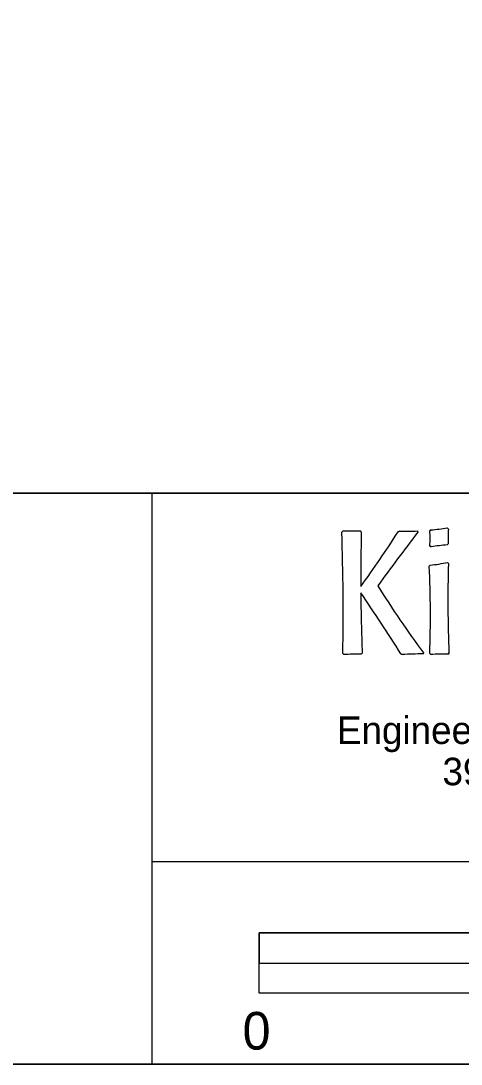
# Model space of a CAD drawing. Extents: x -0.03 to 1.42, y -0.24 to 1.05.
# Drawn here: x 0.7809 to 0.8539, y 0.0208 to 0.194 of the extents above; entities that cross this region are included whole.
import ezdxf

# ---------------------------------------------------------------- set-up
doc = ezdxf.new("R2010")
doc.units = 0
for name, color, linetype in [('SIGN_P_SM-Markings', 7, 'Continuous'), ('SIGN_P_SM-Pvmt-Marking-26-Skip-Line', 7, 'Continuous'), ('SIGN_P_SM-Pvmt-Marking-5-In-Skip-White-Line', 7, 'Continuous'), ('SIGN_P_SM-Pvmt-Marking-5-In-Skip-White-Text', 7, 'Continuous')]:
    doc.layers.add(name, color=color, linetype=linetype)

msp = doc.modelspace()

# ---------------------------------------------------------------- linework, layer by layer
at = {"layer": 'SIGN_P_SM-Markings'}
for p, q in [((0.10413939388593038, 0.11560249996185303), (1.3958999999364217, 0.11560249996185303)), ((0.8026485241651535, 0.020799999952316284), (0.8026485241651535, 0.11560249996185303)), ((1.004746554493904, 0.054377790451049804), (0.8026485241651535, 0.054377790451049804))]:
    msp.add_line(p, q, dxfattribs=at)
msp.add_lwpolyline([(0.10413939388593038, 0.8750642856756846), (1.3958999999364217, 0.8750642856756846), (1.3958999999364217, 0.11560249996185303), (0.10413939388593038, 0.11560249996185303)], close=True, dxfattribs=at)
at = {"layer": 'SIGN_P_SM-Pvmt-Marking-26-Skip-Line'}
for p, q in [((0.8436414488350226, 0.10928607631015066), (0.8434099530035383, 0.10917049508983594)), ((0.846680456850982, 0.10914159978799716), (0.8465935486697757, 0.10931497161198937)), ((0.8488807231001047, 0.10950001268613747), (0.8486779002947709, 0.10932641859293563)), ((0.8517455813368808, 0.10964460034289587), (0.8515429808137147, 0.10981852784639234)), ((0.8486779002947709, 0.10683731044058899), (0.8488807231001047, 0.10666382748199217)), ((0.8515140855053965, 0.10701123795056598), (0.8517169083107303, 0.10718483203728744)), ((0.8517455813368808, 0.10393233219023947), (0.8516011048212107, 0.10410559286666649)), ((0.8487359131676591, 0.10364282346642828), (0.8485625413436658, 0.10346911823862152)), ((0.8342355829033561, 0.08897012158957932), (0.8344095104003718, 0.08879630522716751)), ((0.8372745909063585, 0.08885387356163497), (0.8374482961471233, 0.08902768992404678)), ((0.8438731669486745, 0.0889121087166922), (0.8441046627801576, 0.08879630522716751)), ((0.8475485384645544, 0.0889121087166922), (0.8476352243765529, 0.08908570280989413)), ((0.8486490049994135, 0.08897012158957932), (0.8488227102272176, 0.08879630522716751)), ((0.8516877907332042, 0.08885387356163497), (0.8518328229219017, 0.08902768992404678))]:
    msp.add_line(p, q, dxfattribs=at)
for points in [[(0.8372745909063585, 0.10919939039167464), (0.8371012190953236, 0.10934420031764269), (0.8342355829033561, 0.10928607631015066), (0.8340622110793641, 0.10911270447967854)], [(0.8340622110793641, 0.10911270447967854), (0.8342355829033561, 0.10928607631015066), (0.8371012190953236, 0.10934420031764269), (0.8372745909063585, 0.10919939039167464)], [(0.8434099530035383, 0.10917049508983594), (0.8436414488350226, 0.10928607631015066)], [(0.8465935486697757, 0.10931497161198937), (0.846680456850982, 0.10914159978799716)], [(0.8486779002947709, 0.10932641859293563), (0.8488807231001047, 0.10950001268613747)], [(0.8515429808137147, 0.10981852784639234), (0.8517455813368808, 0.10964460034289587)], [(0.8488807231001047, 0.10666382748199217), (0.8486779002947709, 0.10683731044058899)], [(0.8517169083107303, 0.10718483203728744), (0.8515140855053965, 0.10701123795056598)], [(0.8516011048212107, 0.10410559286666649), (0.8517455813368808, 0.10393233219023947)], [(0.8485625413436658, 0.10346911823862152), (0.8487359131676591, 0.10364282346642828)], [(0.8400527632311362, 0.10022806537252002), (0.8400527632311362, 0.10022806537252002)], [(0.8344095104003718, 0.08879630522716751), (0.8342355829033561, 0.08897012158957932), (0.8342355829033561, 0.08897012158957932)], [(0.8374482961471233, 0.08902768992404678), (0.8372745909063585, 0.08885387356163497), (0.8372745909063585, 0.08885387356163497)], [(0.8441046627801576, 0.08879630522716751), (0.8438731669486745, 0.0889121087166922)], [(0.8476352243765529, 0.08908570280989413), (0.8475485384645544, 0.0889121087166922), (0.8475485384645544, 0.0889121087166922)], [(0.8488227102272176, 0.08879630522716751), (0.8486490049994135, 0.08897012158957932)], [(0.8518328229219017, 0.08902768992404678), (0.8516877907332042, 0.08885387356163497)]]:
    msp.add_lwpolyline(points, dxfattribs=at)
for points in [[(0.8203642059961954, 0.04258889520168304), (0.9870308726628622, 0.04258889520168304), (0.9870308726628622, 0.032588895201683045), (0.8203642059961954, 0.032588895201683045)], [(0.8203642059961954, 0.03758889520168304), (0.8620308726628622, 0.03758889520168304), (0.8620308726628622, 0.04258889520168304), (0.8203642059961954, 0.04258889520168304)]]:
    msp.add_lwpolyline(points, close=True, dxfattribs=at)
for centre, radius, start, end in [((2.2404996862276723, 0.09569751342193679), 1.4032900515670714, 179.44871518075436, 179.81976087671202), ((2.2404996862276723, 0.09569751342193679), 1.4032900515670717, 179.44871518083912, 179.81976087679678), ((0.6743345460499149, 0.2181214664599745), 0.20113877646878547, 324.0763230386771, 327.20256033721256), ((0.6743345460499149, 0.2181214664599745), 0.2011387764687858, 324.0763230386772, 327.2025603372126), ((1.129110264981305, -0.1077809871578238), 0.3561207733998773, 142.4736327127903, 144.2607817419626), ((1.129110264981305, -0.1077809871578238), 0.35612077339987747, 142.47363271279033, 144.26078174196263), ((0.8442348027892403, 0.19948149662778747), 0.09019737200016097, 269.6230830058528, 271.4985092060779), ((0.8442348027892403, 0.19948149662778747), 0.09019737200016112, 269.6230830058528, 271.4985092060779), ((0.8220945694728167, 0.1080818645200023), 0.026612448071787132, 357.3195358206766, 2.6804641794081445), ((0.8220945694728167, 0.1080818645200023), 0.026612448071787146, 357.3195358205919, 2.680464179323451), ((0.8460166110787419, 0.1447245163037496), 0.03534075257368109, 274.64850594441225, 278.99648404271915), ((0.8460166110787419, 0.1447245163037496), 0.035340752573681, 274.64850594441225, 278.99648404271915), ((0.8758412756165792, 0.10813367033404166), 0.02414301953617855, 176.41194334153943, 182.25234603420446), ((0.8758412756165792, 0.10813367033404166), 0.024143019536178503, 176.41194334153943, 182.25234603420446), ((0.46788245051797395, 0.0958888738689252), 0.3664184585089728, 358.918070704435, 2.068220726221843), ((0.46788245051797395, 0.0958888738689252), 0.366418458508973, 358.918070704435, 2.0682207262218526), ((0.8533009471080683, 0.08331275770966734), 0.023765749303362976, 94.31193360766083, 100.71893624649462), ((0.8533009471080683, 0.08331275770966734), 0.023765749303363087, 94.31193360766085, 100.71893624649464), ((0.8462544295814622, 0.12810784925955113), 0.024590551999059636, 275.79169414239595, 282.55801350181247), ((0.8462544295814622, 0.12810784925955113), 0.024590551999059608, 275.791694142396, 282.5580135018125), ((1.0729403769186816, 0.09777447890500827), 0.22128049338079409, 178.40535172268508, 182.26538129554464), ((1.0729403769186816, 0.09777447890500827), 0.2212804933807941, 178.40535172268508, 182.26538129554464), ((0.6826129810162977, 0.095229734793007), 0.16615397682854693, 357.84095260611116, 2.8423971517753297), ((0.6826129810162977, 0.095229734793007), 0.16615397682854693, 357.84095260611116, 2.8423971517753444), ((1.2649495601553462, 0.10391563914401013), 0.4277604256612106, 180.64902246569213, 181.99454861844404), ((0.4781083296184509, -0.14351195560657357), 0.43336458311701703, 32.43378368293982, 34.03952874012811), ((0.4781083296184509, -0.14351195560657357), 0.43336458311701703, 32.43378368293982, 34.03952874012811), ((1.2649495601553462, 0.10391563914401013), 0.42776042566121053, 180.64902246569213, 181.99454861844404), ((0.965422915063773, 0.17739225009900914), 0.14721408347367532, 211.611918054835, 216.8592426689454), ((0.965422915063773, 0.17739225009900914), 0.14721408347367532, 211.61191805483497, 216.85924266894537), ((0.8368250176161418, 0.03990445578226415), 0.04895148227965886, 89.47378478932056, 92.82840455124227), ((0.8368250176161418, 0.03990445578226415), 0.048951482279659064, 89.47378478940533, 92.82840455132704), ((0.8479579000664853, 0.02547157049816974), 0.06344185894179319, 90.36970630444587, 93.48208895153661), ((0.8479579000664853, 0.02547157049816974), 0.06344185894179294, 90.36970630444588, 93.48208895153662), ((0.8507337357262549, 0.06501167313599118), 0.023861281233627726, 87.70850943691654, 94.59367990373106), ((0.8507337357262549, 0.06501167313599118), 0.023861281233627782, 87.70850943691656, 94.59367990373107)]:
    msp.add_arc(centre, radius, start, end, dxfattribs=at)
at = {"layer": 'SIGN_P_SM-Pvmt-Marking-5-In-Skip-White-Line'}
msp.add_lwpolyline([(0.020799999952316284, 0.8958999999761581), (1.3958999999364217, 0.8958999999761581), (1.3958999999364217, 0.020799999952316284), (0.020799999952316284, 0.020799999952316284)], close=True, dxfattribs=at)
at = {"layer": 'SIGN_P_SM-Pvmt-Marking-5-In-Skip-White-Text'}
msp.add_lwpolyline([(0.020799999952316284, 0.020799999952316284), (1.3958999999364217, 0.020799999952316284), (1.3958999999364217, 0.8958999999761581), (0.020799999952316284, 0.8958999999761581)], close=True, dxfattribs=at)

# ---------------------------------------------------------------- texts
at = {"layer": 'SIGN_P_SM-Pvmt-Marking-26-Skip-Line'}
for s, height, p in [('Engineering,  Planning,  And Environmental Consultants', 0.004564563350223263, (0.8332636636527883, 0.0739511996408008)), ('3930 East Jones Bridge Road, Suite 350', 0.004564563350223263, (0.8507673808998795, 0.06710353922365629)), ('0', 0.0062499999999999995, (0.8176108804875883, 0.023213907701683044))]:
    msp.add_text(s, height=height, dxfattribs=at).set_placement(p)

doc.saveas('drawing.dxf')
